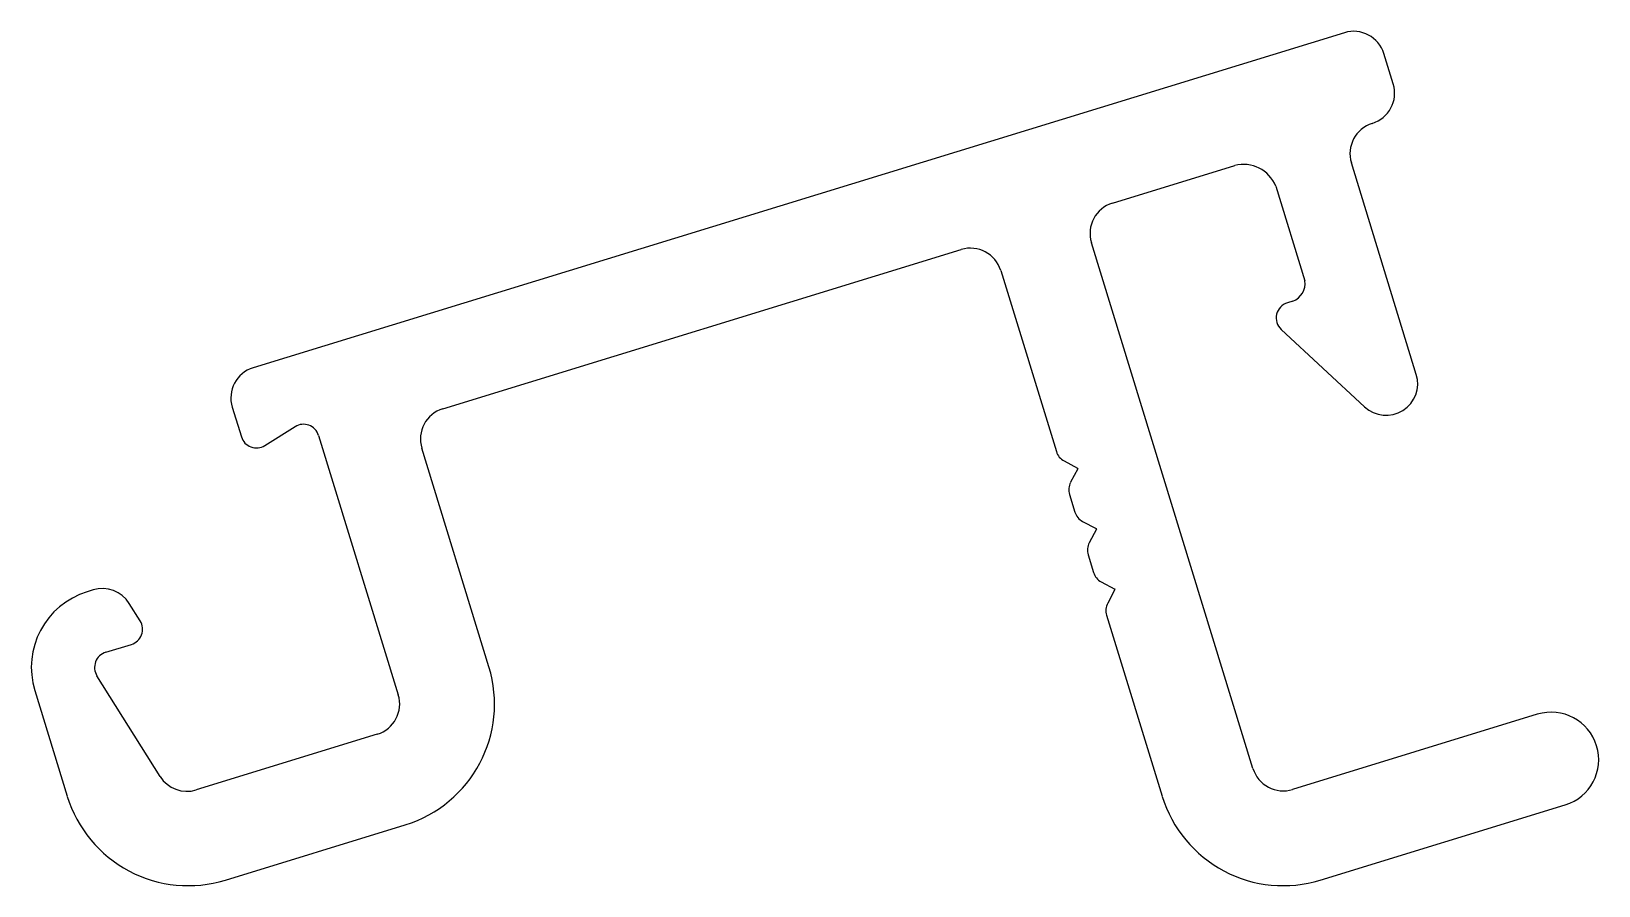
# Model space of a CAD drawing. Extents: x 8.2 to 33, y 27.7 to 41.2.
import ezdxf

# ---------------------------------------------------------------- set-up
doc = ezdxf.new("R2010")
doc.units = 0
doc.layers.get('0').update_dxf_attribs({"linetype": 'CONTINUOUS'})

msp = doc.modelspace()

# ---------------------------------------------------------------- linework, layer by layer
for p, q in [((28.994, 41.204), (11.741, 35.904)), ((29.766, 40.395), (29.619, 40.873)), ((25.325, 38.508), (27.259, 39.102)), ((30.131, 35.799), (29.104, 39.145)), ((27.909, 38.778), (28.369, 37.28)), ((14.737, 35.256), (22.935, 37.774)), ((27.548, 29.566), (24.994, 37.883)), ((23.56, 37.442), (24.44, 34.578)), ((28.179, 36.96), (28.093, 36.933)), ((27.996, 36.511), (29.313, 35.286)), ((11.409, 35.28), (11.553, 34.813)), ((11.925, 34.674), (12.402, 34.973)), ((12.774, 34.835), (14.034, 30.733)), ((15.468, 31.173), (14.406, 34.631)), ((24.562, 34.43), (24.775, 34.317)), ((24.779, 34.306), (24.665, 34.093)), ((24.647, 33.902), (24.733, 33.622)), ((24.855, 33.475), (25.069, 33.361)), ((25.072, 33.35), (24.959, 33.137)), ((24.941, 32.946), (25.027, 32.666)), ((25.149, 32.519), (25.363, 32.405)), ((9.209, 32.39), (9.115, 32.361)), ((25.366, 32.395), (25.253, 32.181)), ((9.953, 31.901), (9.78, 32.177)), ((25.234, 31.99), (26.114, 29.126)), ((9.409, 31.405), (9.814, 31.529)), ((10.268, 29.441), (9.27, 31.033)), ((8.287, 30.799), (8.801, 29.126)), ((32.044, 30.424), (28.173, 29.235)), ((13.702, 30.108), (10.839, 29.229)), ((28.613, 27.801), (32.484, 28.99)), ((11.3, 27.801), (14.143, 28.674))]:
    msp.add_line(p, q)
for centre, radius, start, end in [((29.141, 40.726), 0.5, 17.0735, 107.0735), ((29.288, 40.248), 0.5, 287.0735, 17.0735), ((29.582, 39.292), 0.5, 107.0735, 197.0735), ((27.401, 38.573), 0.547, 21.9902, 105.0391), ((25.472, 38.03), 0.5, 107.0735, 197.0735), ((23.082, 37.296), 0.5, 17.0735, 107.0735), ((28.071, 37.24), 0.301, 291.0211, 7.5064), ((28.166, 36.694), 0.25, 107.0735, 227.0735), ((11.887, 35.427), 0.5, 107.0735, 197.0735), ((29.653, 35.653), 0.5, 227.0735, 17.0735), ((14.884, 34.778), 0.5, 107.0735, 197.0735), ((12.535, 34.761), 0.25, 17.0735, 122.0735), ((11.792, 34.886), 0.25, 197.0735, 302.0735), ((24.679, 34.651), 0.25, 197.0736, 242.0735), ((24.772, 34.31), 0.008, 332.0735, 62.0735), ((24.886, 33.975), 0.25, 152.0735, 197.0735), ((24.972, 33.695), 0.25, 197.0735, 242.0735), ((25.065, 33.354), 0.008, 332.0735, 62.0735), ((25.18, 33.02), 0.25, 152.0735, 197.0735), ((25.266, 32.74), 0.25, 197.0735, 242.0735), ((9.482, 31.166), 1.25, 107.0735, 197.0735), ((9.356, 31.912), 0.5, 32.0735, 107.0735), ((25.359, 32.398), 0.008, 332.0735, 62.0735), ((25.473, 32.064), 0.25, 152.0735, 197.0735), ((9.741, 31.768), 0.25, 287.0735, 32.0735), ((9.482, 31.166), 0.25, 107.0735, 212.0735), ((13.556, 30.586), 2, 287.0735, 17.0735), ((13.556, 30.586), 0.5, 287.0735, 17.0735), ((32.264, 29.707), 0.75, 287.0735, 107.0735), ((28.026, 29.713), 0.5, 197.0735, 287.0735), ((10.692, 29.706), 0.5, 212.0735, 287.0735), ((10.713, 29.713), 2, 197.0735, 287.0735), ((28.026, 29.713), 2, 197.0735, 287.0735)]:
    msp.add_arc(centre, radius, start, end)

doc.saveas('drawing.dxf')
